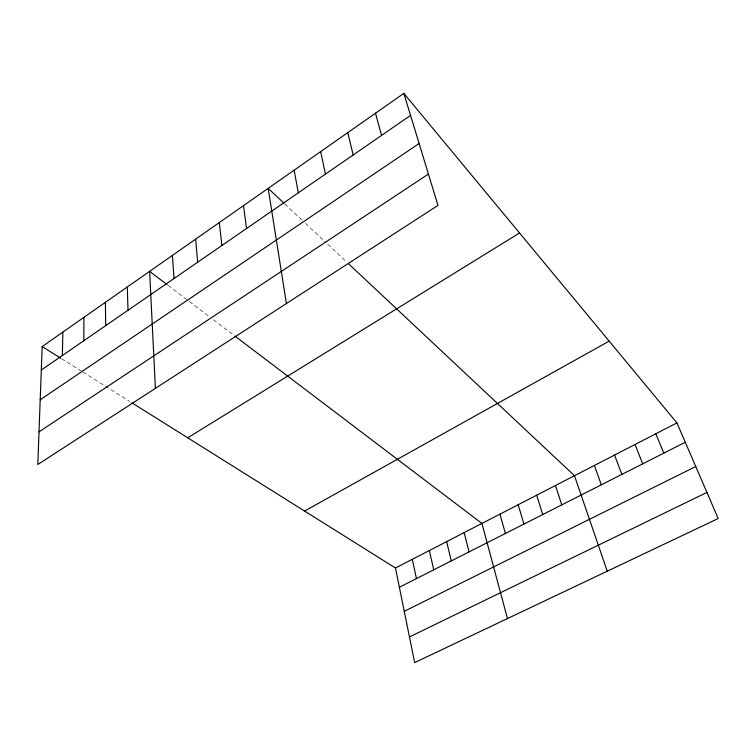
<?xml version="1.0" encoding="UTF-8"?>
<svg xmlns="http://www.w3.org/2000/svg" width="756" height="756" viewBox="0 0 756 756"><rect width="100%" height="100%" fill="white"/><g stroke="black" fill="none" stroke-linecap="round" stroke-linejoin="round"><path stroke-width="0.57" stroke-dasharray="3.78 2.83" d="M61.538 358.713L81.922 371.489M82.895 372.094L129.956 401.597M168.078 285.362L188.414 300.784M189.331 301.483L208.817 316.254M213.457 319.779L233.094 334.672M284.747 203.912L302.116 220.213M305.424 223.313L326.11 242.714M327.764 244.264L346.021 261.396"/><path stroke-width="1.13" d="M83.812 340.729L83.925 317.35M62.361 355.528L62.852 332.101M42.175 346.579L37.8 464.505L437.97 205.405L403.846 93.385L42.175 346.579L60.574 358.108M41.306 370.053L410.555 115.413M40.2 399.782L419.107 143.498M39.01 431.856L428.416 174.06M187.734 437.809L519.542 232.99M304.611 511.065L609.166 341.136M395.464 568.011L676.932 422.897L718.2 518.522L414.666 662.615L395.464 568.011L131.95 402.844M399.366 587.251L685.276 442.241M404.262 611.32L695.756 466.518M409.459 636.939L706.936 492.44M167.161 284.662L149.622 271.357L155.405 388.357M234.889 336.042L481.931 523.435L507.465 618.569M283.916 203.137L268.172 188.367L286.411 303.534M348.525 263.75L574.484 475.713L607.238 571.205M403.846 93.385L676.932 422.897M655.83 433.783L663.815 453.127M635.04 444.5L642.676 463.844M614.562 455.055L621.848 474.409M594.377 465.46L601.332 484.813M555.462 485.522L561.784 504.876M536.694 495.199L542.723 514.543M518.181 504.743L523.927 524.078M499.933 514.156L505.395 533.471M375.505 113.22L381.534 135.418M464.165 532.593L469.079 551.889M446.645 541.627L451.304 560.914M347.788 132.631L353.175 154.98M429.361 550.538L433.755 569.807M412.303 559.327L416.452 578.586M320.667 151.616L325.439 174.107M294.141 170.185L298.308 192.818M243.489 205.641L246.56 228.501M219.316 222.566L221.877 245.53M195.615 239.161L197.685 262.209M172.396 255.415L173.993 278.548M127.301 286.987L128.01 310.253M105.405 302.315L105.698 325.647"/></g></svg>
